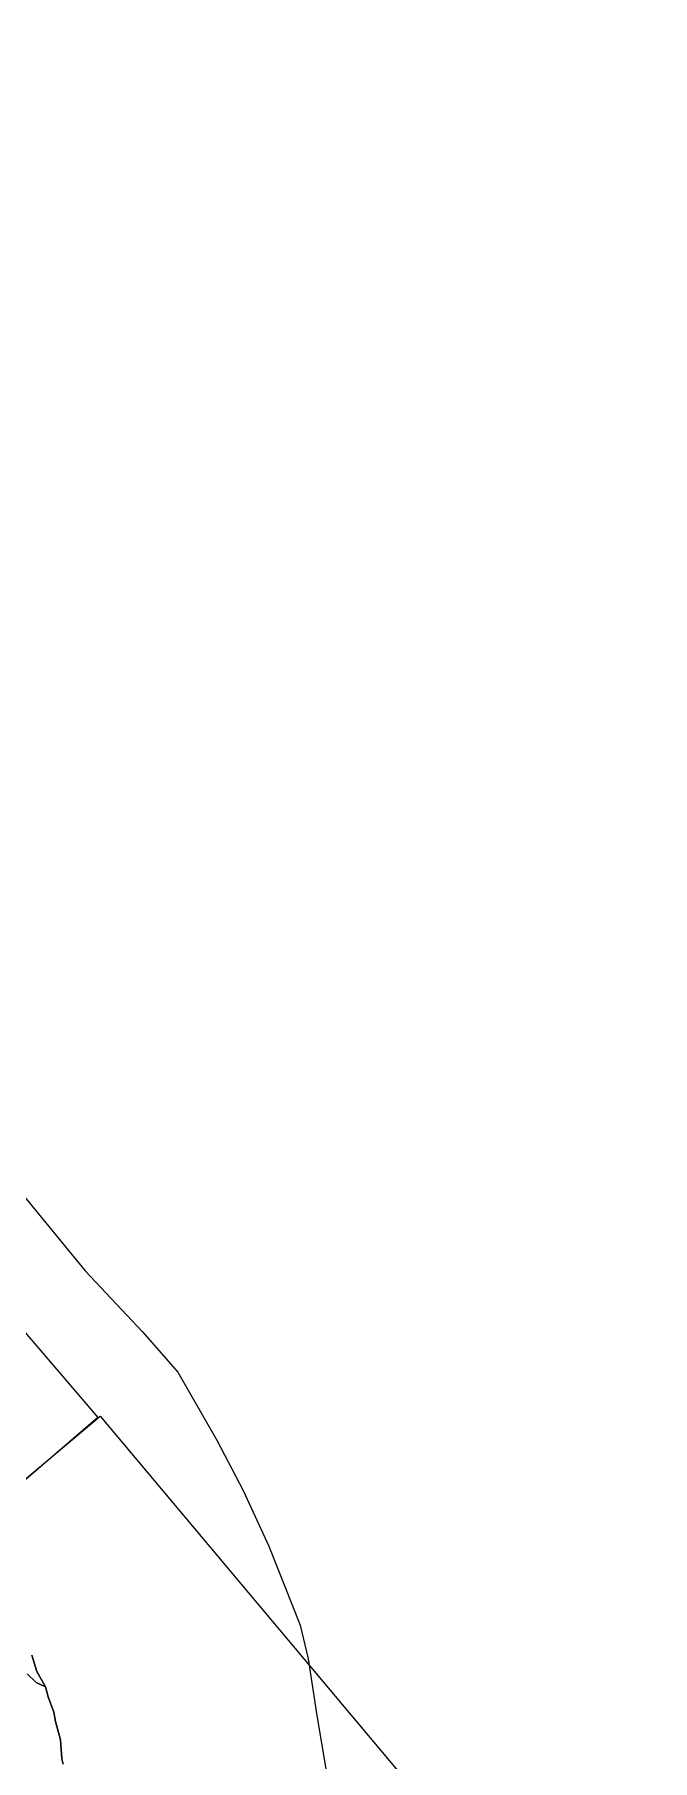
# Model space of a CAD drawing. Header units: inches. Extents: x 288635 to 1232953, y 676945 to 1655780.
# Drawn here: x 459720 to 475817, y 836816 to 881761 of the extents above; entities that cross this region are included whole.
import ezdxf

# ---------------------------------------------------------------- set-up
doc = ezdxf.new("R2010")
doc.units = ezdxf.units.IN
doc.header["$MEASUREMENT"] = 0
doc.layers.add('Images', color=7, linetype='Continuous')
picture_1 = doc.add_image_def('image14.jpg', size_in_pixel=(2572, 3729))
picture_2 = doc.add_image_def('image15.jpg', size_in_pixel=(2550, 3732))

msp = doc.modelspace()

# ---------------------------------------------------------------- linework, layer by layer
at = {"color": 1}
for points in [[(458915.6493, 852159.395), (461039.9402, 849569.8598), (462532.1932, 847982.3566), (463452.945, 846924.0212), (464468.947, 845156.601), (465156.8651, 843844.265), (465823.6164, 842394.3454), (466638.5347, 840341.1747), (466850.2018, 839462.7562), (467072.4522, 837991.67), (467305.286, 836594.6672)], [(459653.5207, 839558.0064), (459780.521, 839134.6722), (460003.9321, 838733.8383), (459760.0916, 838845.5986), (459531.4911, 839069.119)], [(460466.213, 836722.1543), (460430.6529, 836859.3146), (460400.1729, 837352.0756), (460268.0926, 837834.6765), (460227.4525, 838078.517), (460080.1322, 838474.7578), (460003.9321, 838733.8383), (459780.521, 839134.6722), (459653.5207, 839558.0064)]]:
    msp.add_lwpolyline(points, dxfattribs=at)
at = {"color": 1, "ltscale": 3}
msp.add_lwpolyline([(459531.4911, 839069.119), (459760.0916, 838845.5986), (460003.9321, 838733.8383), (460080.1322, 838474.7578), (460227.4525, 838078.517), (460268.0926, 837834.6765), (460400.1729, 837352.0756), (460430.6529, 836859.3146), (460466.213, 836722.1543)], dxfattribs=at)

# ---------------------------------------------------------------- pictures from other files: only their frames are drawn
at = {"layer": 'Images'}
image = msp.add_image(picture_1, insert=(429935.0746, 818726.8844), size_in_units=(41455.3588, 60103.823), rotation=40.68023876, dxfattribs=at)
image.dxf.flags = 7
image = msp.add_image(picture_2, insert=(468623.906, 773401.1385), size_in_units=(41037.1724, 60059.1088), rotation=40.020734509, dxfattribs=at)
image.dxf.flags = 7

doc.saveas('drawing.dxf')
